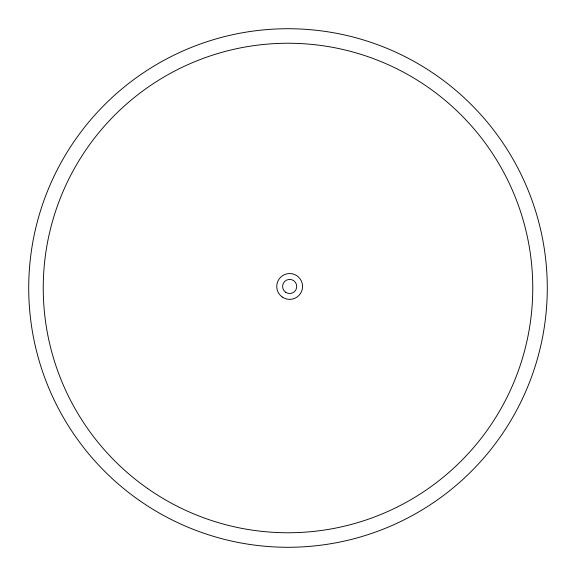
<?xml version="1.0" encoding="UTF-8"?>
<svg xmlns="http://www.w3.org/2000/svg" width="576" height="576" viewBox="0 0 576 576"><rect width="100%" height="100%" fill="white"/><g stroke="black" fill="none" stroke-linecap="round" stroke-linejoin="round"><path stroke-width="0.86" d="M139.385 500.458A259.272 259.272 0 0 0 546.3 310.478A259.272 259.272 0 0 0 178.315 53.071A259.272 259.272 0 0 0 139.385 500.458M282.262 297.029A12.902 12.902 0 0 0 302.515 287.575A12.902 12.902 0 0 0 284.198 274.766A12.902 12.902 0 0 0 282.262 297.029M147.701 488.563A244.764 244.764 0 0 0 531.842 309.218A244.764 244.764 0 0 0 184.457 66.218A244.764 244.764 0 0 0 147.701 488.563M285.602 292.255A7.07 7.07 0 0 0 296.705 287.071A7.07 7.07 0 0 0 286.668 280.051A7.07 7.07 0 0 0 285.602 292.255"/></g></svg>
